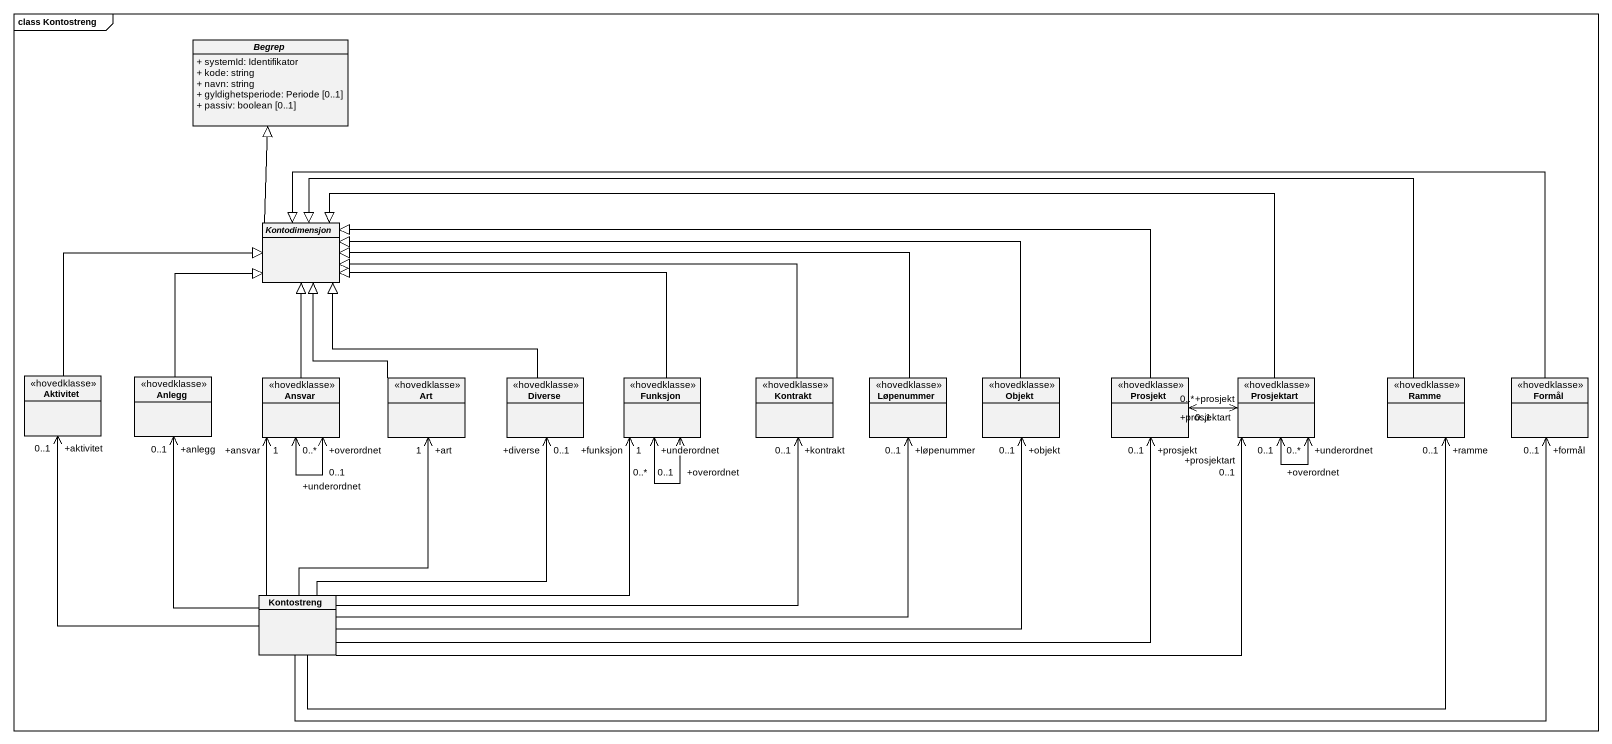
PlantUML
@startuml
mainframe class Kontostreng
hide circle
hide empty members
skinparam classAttributeIconSize 0
abstract class Begrep {
  + systemId: Identifikator
  + kode: string
  + navn: string
  + gyldighetsperiode: Periode [0..1]
  + passiv: boolean [0..1]
}
abstract class Kontodimensjon
class Aktivitet <<hovedklasse>>
class Anlegg <<hovedklasse>>
class Ansvar <<hovedklasse>>
class Art <<hovedklasse>>
class Diverse <<hovedklasse>>
class Funksjon <<hovedklasse>>
class Kontrakt <<hovedklasse>>
class Løpenummer <<hovedklasse>>
class Objekt <<hovedklasse>>
class Prosjekt <<hovedklasse>>
class Prosjektart <<hovedklasse>>
class Ramme <<hovedklasse>>
class Formål <<hovedklasse>>
class Kontostreng
Kontodimensjon -up-|> Begrep
Aktivitet -up-|> Kontodimensjon
Anlegg -up-|> Kontodimensjon
Ansvar -up-|> Kontodimensjon
Ansvar "+underordnet\n0..*" <--> "+overordnet\n0..1" Ansvar
Art -up-|> Kontodimensjon
Diverse -up-|> Kontodimensjon
Funksjon -left-|> Kontodimensjon
Funksjon "+underordnet\n0..*" <--> "+overordnet\n0..1" Funksjon
Kontrakt -left-|> Kontodimensjon
Løpenummer -left-|> Kontodimensjon
Objekt -left-|> Kontodimensjon
Prosjekt -left-|> Kontodimensjon
Prosjekt "+prosjekt\n0..1" <-right-> "+prosjektart\n0..*" Prosjektart
Prosjektart -left-|> Kontodimensjon
Prosjektart "+overordnet\n0..1" <--> "+underordnet\n0..*" Prosjektart
Ramme -left-|> Kontodimensjon
Formål -left-|> Kontodimensjon
Kontostreng -up-> "+aktivitet\n0..1" Aktivitet
Kontostreng -up-> "+anlegg\n0..1" Anlegg
Kontostreng -up-> "+ansvar\n1" Ansvar
Kontostreng -up-> "+art\n1" Art
Kontostreng -up-> "+diverse\n0..1" Diverse
Kontostreng -right-> "+funksjon\n1" Funksjon
Kontostreng -right-> "+kontrakt\n0..1" Kontrakt
Kontostreng -right-> "+løpenummer\n0..1" Løpenummer
Kontostreng -right-> "+objekt\n0..1" Objekt
Kontostreng -right-> "+prosjekt\n0..1" Prosjekt
Kontostreng -right-> "+prosjektart\n0..1" Prosjektart
Kontostreng -right-> "+ramme\n0..1" Ramme
Kontostreng -right-> "+formål\n0..1" Formål
@enduml
